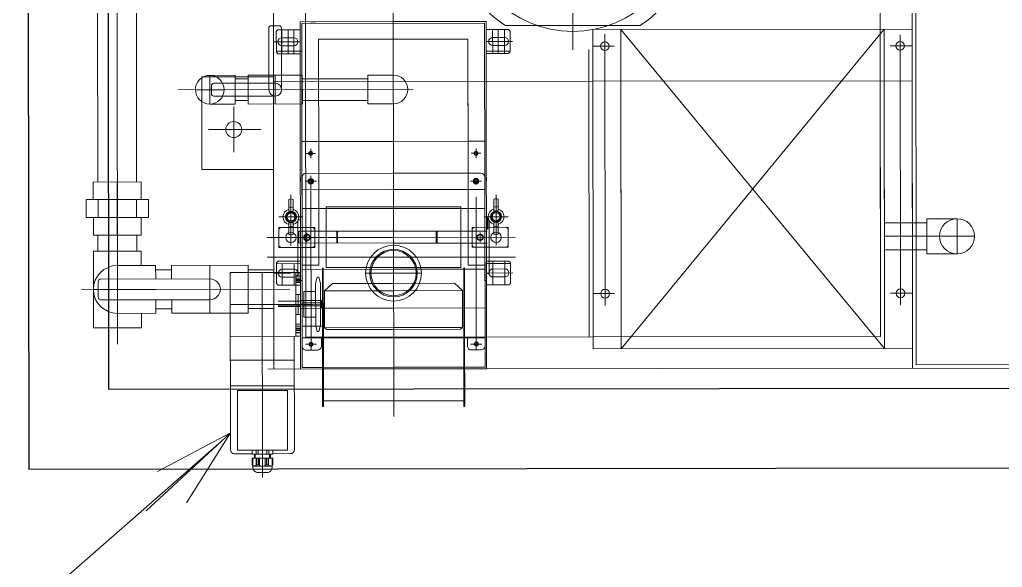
# Model space of a CAD drawing. Header units: feet. Extents: x -99009 to 3252343, y -11094690 to 9035152.
# Drawn here: x 2517054 to 2518285, y -1982823 to -1982137 of the extents above; entities that cross this region are included whole.
import ezdxf

# ---------------------------------------------------------------- set-up
doc = ezdxf.new("R2010")
doc.units = ezdxf.units.FT
doc.linetypes.add('CENTER', pattern=[2, 1.25, -0.25, 0.25, -0.25])
doc.linetypes.add('HIDDEN', pattern=[0.375, 0.25, -0.125])
doc.layers.add('1', color=1, linetype='Continuous')
doc.layers.add('K-LINE', color=7, linetype='Continuous')

# ---------------------------------------------------------------- blocks, each defined once
blk = doc.blocks.new('lub st')
at = {"layer": 'K-LINE', "color": 2, "linetype": 'Continuous', "lineweight": 15}
for p, q in [((27819.9, 56972.7), (27819.9, 57887.7)), ((27815.4, 57292.2), (27815.4, 57883.2)), ((27654.5, 57365.7), (27654.5, 57305.7)), ((27676.5, 57343.7), (27632.5, 57343.7)), ((27632.5, 57343.7), (27632.5, 57305.7)), ((27676.5, 57343.7), (27676.5, 57305.7)), ((27676.5, 57305.7), (27632.5, 57305.7)), ((27637.5, 57252.7), (27637.5, 57305.7)), ((27654.5, 57252.7), (27654.5, 57305.7)), ((27671.5, 57252.7), (27671.5, 57305.7)), ((27819.9, 57287.7), (26019.9, 57287.7)), ((27551.9, 57287.7), (26019.9, 57287.7)), ((27727.9, 57292.2), (27283.5, 57292.2)), ((27394.9, 56887.7), (27394.9, 57287.7)), ((27394.9, 56887.7), (27394.9, 57287.7)), ((27415.9, 57287.7), (27415.9, 57260.1)), ((27819.9, 57287.7), (27419.9, 57287.7)), ((27459.9, 56487.7), (27459.9, 57287.7)), ((27725.9, 57287.7), (27725.9, 57260.1)), ((27815.4, 57292.2), (27727.9, 57292.2)), ((27819.9, 57287.7), (27727.9, 57287.7)), ((27794.9, 56887.7), (27794.9, 57287.7)), ((27740.8, 57272.7), (27402.2, 57272.7)), ((27779.9, 57247.7), (26219.9, 57247.7)), ((27794.9, 56922.7), (27394.9, 57252.7)), ((27394.9, 56922.7), (27794.9, 57252.7)), ((27794.9, 57252.7), (27394.9, 57252.7)), ((27794.9, 57252.7), (27419.9, 57252.7)), ((27779.9, 57247.7), (27459.9, 57247.7)), ((27779.9, 56527.7), (27779.9, 57247.7)), ((27819.9, 56480.2), (27819.9, 56972.7)), ((27389.9, 56778.3), (27389.9, 56947.1)), ((27394.9, 56922.7), (27794.9, 56922.7)), ((27415.9, 56914.5), (27415.9, 56887.7)), ((27779.9, 56922.7), (27419.9, 56922.7)), ((27725.9, 56914.5), (27725.9, 56887.7)), ((27740.8, 56902.7), (27400.8, 56902.7)), ((27394.9, 56887.7), (27794.9, 56887.7)), ((27779.9, 56882.7), (27419.9, 56882.7)), ((26988, 56862.7), (27420.4, 56862.7)), ((27655.2, 56637.7), (27655.2, 56790.7)), ((27679.9, 56637.7), (27679.9, 56790.7)), ((27394.9, 56782.2), (27396.9, 56784.2)), ((27394.9, 56754.2), (27394.9, 56782.2)), ((27422.9, 56784.2), (27396.9, 56784.2)), ((27409.9, 56754.2), (27409.9, 56787.2)), ((27421.9, 56754.2), (27421.9, 56784.2)), ((27422.9, 56784.2), (27424.9, 56782.2)), ((27424.9, 56754.2), (27424.9, 56782.2)), ((27629.4, 56751.2), (27629.4, 56781.2)), ((27644.7, 56781.2), (27642.7, 56779.2)), ((27642.7, 56736.2), (27642.7, 56781.2)), ((27642.7, 56781.2), (27667.7, 56781.2)), ((27642.7, 56738.2), (27642.7, 56779.2)), ((27644.7, 56781.2), (27665.7, 56781.2)), ((27655.2, 56731.2), (27655.2, 56786.2)), ((27667.7, 56779.2), (27665.7, 56781.2)), ((27667.7, 56781.2), (27667.7, 56736.2)), ((27667.7, 56779.2), (27667.7, 56738.2)), ((27686.9, 56784.2), (27684.9, 56782.2)), ((27684.9, 56782.2), (27684.9, 56754.2)), ((27712.9, 56784.2), (27686.9, 56784.2)), ((27687.9, 56754.2), (27687.9, 56784.2)), ((27699.9, 56754.2), (27699.9, 56787.2)), ((27712.9, 56784.2), (27714.9, 56782.2)), ((27714.9, 56754.2), (27714.9, 56782.2)), ((27424.9, 56777.2), (27394.9, 56777.2)), ((27394.9, 56769.2), (27424.9, 56769.2)), ((27404.9, 56762.2), (27404.9, 56777.2)), ((27414.9, 56762.2), (27414.9, 56777.2)), ((27656.9, 56766.2), (27601.9, 56766.2)), ((27607.6, 56769), (27621.8, 56769)), ((27651.3, 56769), (27637.1, 56769)), ((27645.2, 56766.2), (27665.2, 56766.2)), ((27684.9, 56777.2), (27714.9, 56777.2)), ((27694.9, 56762.2), (27694.9, 56777.2)), ((27704.9, 56762.2), (27704.9, 56777.2)), ((27394.9, 56754.2), (27384.9, 56754.2)), ((27819.9, 56754.2), (27384.9, 56754.2)), ((27394.9, 56754.2), (27384.9, 56754.2)), ((27384.9, 56754.2), (27819.9, 56754.2)), ((27384.9, 56637.7), (27384.9, 56754.2)), ((27424.9, 56762.2), (27394.9, 56762.2)), ((27579.8, 56754.2), (27584.8, 56754.2)), ((27607.6, 56763.5), (27621.8, 56763.5)), ((27791.3, 56754.2), (27613.4, 56754.2)), ((27629.9, 56755.2), (27630.4, 56755.7)), ((27629.9, 56755.2), (27630.4, 56755.7)), ((27629.9, 56755.2), (27630.4, 56755.7)), ((27644.9, 56755.2), (27629.9, 56755.2)), ((27644.9, 56755.2), (27629.9, 56755.2)), ((27644.9, 56755.2), (27629.9, 56755.2)), ((27644.4, 56755.7), (27630.4, 56755.7)), ((27630.4, 56755.7), (27644.4, 56755.7)), ((27630.4, 56755.7), (27644.4, 56755.7)), ((27700.7, 56757.7), (27633.2, 56757.7)), ((27633.2, 56754.2), (27633.2, 56757.7)), ((27651.3, 56763.5), (27637.1, 56763.5)), ((27644.4, 56755.7), (27644.9, 56755.2)), ((27644.9, 56755.2), (27644.4, 56755.7)), ((27644.9, 56755.2), (27644.4, 56755.7)), ((27647.4, 56755.2), (27647.4, 56708.4)), ((27647.4, 56736.2), (27647.4, 56755.2)), ((27647.4, 56736.2), (27647.4, 56755.2)), ((27662.4, 56708.4), (27662.4, 56755.2)), ((27662.4, 56755.2), (27662.4, 56736.2)), ((27662.4, 56755.2), (27662.4, 56736.2)), ((27684.9, 56762.2), (27714.9, 56762.2)), ((27700.7, 56754.2), (27700.7, 56757.7)), ((27805.9, 56754.2), (27703.9, 56754.2)), ((27709.1, 56752.2), (27709.1, 56754.2)), ((27754.9, 56754.2), (27724.9, 56754.2)), ((27819.9, 56754.2), (27819.9, 56725.7)), ((27386.9, 56523.2), (27386.9, 56752.2)), ((27386.9, 56752.2), (27817.9, 56752.2)), ((27534.9, 56731.2), (27534.9, 56752.2)), ((27549.9, 56741.2), (27543.9, 56741.2)), ((27549.9, 56747.2), (27549.9, 56741.2)), ((27549.9, 56741.2), (27549.9, 56735.2)), ((27555.9, 56741.2), (27549.9, 56741.2)), ((27574.8, 56637.7), (27574.8, 56747.2)), ((27579.8, 56752.2), (27791.3, 56752.2)), ((27589.2, 56741.2), (27581.3, 56741.2)), ((27584.8, 56748.2), (27584.8, 56734.2)), ((27595.3, 56647.7), (27595.3, 56752.2)), ((27604.9, 56741.2), (27796, 56741.2)), ((27624.9, 56741.2), (27610.9, 56741.2)), ((27618.9, 56752.2), (27618.9, 56637.7)), ((27649.2, 56746.2), (27661.2, 56746.2)), ((27689.9, 56731.2), (27689.9, 56752.2)), ((27695.1, 56637.7), (27695.1, 56752.2)), ((27743.7, 56752.2), (27743.7, 56637.7)), ((27780.9, 56637.7), (27780.9, 56752.2)), ((27780.9, 56727.2), (27780.9, 56752.2)), ((27788.9, 56748.2), (27788.9, 56734.2)), ((27788.9, 56734.2), (27788.9, 56748.2)), ((27796.3, 56735.2), (27796.3, 56747.2)), ((27817.9, 56725.7), (27817.9, 56752.2)), ((27574.8, 56731.2), (27406.9, 56731.2)), ((27567.7, 56731.2), (27406.9, 56731.2)), ((27567.7, 56731.2), (27406.9, 56731.2)), ((27406.9, 56637.7), (27406.9, 56731.2)), ((27534.9, 56637.7), (27534.9, 56731.2)), ((27574.8, 56731.2), (27689.9, 56731.2)), ((27595.3, 56637.7), (27595.3, 56734.7)), ((27642.7, 56738.2), (27644.7, 56736.2)), ((27667.7, 56736.2), (27642.7, 56736.2)), ((27665.7, 56736.2), (27644.7, 56736.2)), ((27647.4, 56637.7), (27647.4, 56736.2)), ((27647.4, 56734.7), (27647.4, 56736.2)), ((27662.2, 56637.7), (27662.3, 56736.2)), ((27662.4, 56734.7), (27662.4, 56736.2)), ((27667.7, 56738.2), (27665.7, 56736.2)), ((27791.3, 56730.2), (27780.9, 56730.2)), ((27692.9, 56722.2), (27616.9, 56722.2)), ((27616.9, 56722.2), (27616.9, 56637.7)), ((27692.9, 56637.7), (27692.9, 56722.2)), ((27693.5, 56725.7), (27693.5, 56726.7)), ((27693.5, 56726.7), (27780.9, 56726.7)), ((27780.9, 56725.7), (27693.5, 56725.7)), ((27712.7, 56714.2), (27721.9, 56724.2)), ((27768.2, 56724.2), (27721.9, 56724.2)), ((27721.9, 56724.2), (27721.9, 56637.7)), ((27768.2, 56637.7), (27768.2, 56724.2)), ((27770.4, 56721.7), (27768.2, 56724.2)), ((27770.4, 56721.7), (27770.4, 56637.7)), ((27780.9, 56726.7), (27866.9, 56726.7)), ((27866.9, 56725.7), (27780.9, 56725.7)), ((27817.9, 56637.7), (27817.9, 56726.7)), ((27819.9, 56637.7), (27819.9, 56725.7)), ((27859.9, 56638.7), (27859.9, 56726.7)), ((27866.9, 56726.7), (27866.9, 56725.7)), ((27712.7, 56637.7), (27712.7, 56714.2)), ((27647.4, 56692.4), (27662.4, 56692.4)), ((27647.7, 56692.4), (27647.7, 56691.2)), ((27662, 56692.4), (27662, 56691.2)), ((27647.4, 56691.2), (27662.4, 56691.2)), ((27699.9, 56602.7), (27699.9, 56672.7)), ((27469.9, 56367.9), (27469.9, 56662.7)), ((27879.7, 56637.7), (27347.3, 56637.7)), ((27384.9, 56521.2), (27384.9, 56637.7)), ((27406.9, 56544.2), (27406.9, 56637.7)), ((27451.9, 56605.7), (27451.9, 56637.7)), ((27487.9, 56605.7), (27487.9, 56637.7)), ((27534.9, 56544.2), (27534.9, 56637.7)), ((27574.8, 56528.2), (27574.8, 56637.7)), ((27595.3, 56523.2), (27595.3, 56637.7)), ((27616.9, 56637.7), (27616.9, 56553.2)), ((27618.9, 56637.7), (27618.9, 56523.2)), ((27647.4, 56519.2), (27647.4, 56637.7)), ((27655.2, 56479.5), (27655.2, 56637.7)), ((27662, 56519.2), (27662.2, 56637.7)), ((27662.2, 56637.7), (27662.2, 56637.7)), ((27679.9, 56479.5), (27679.9, 56637.7)), ((27692.9, 56553.2), (27692.9, 56637.7)), ((27695.1, 56523.2), (27695.1, 56637.7)), ((27712.7, 56561.2), (27712.7, 56637.7)), ((27721.9, 56637.7), (27721.9, 56551.2)), ((27743.7, 56637.7), (27743.7, 56548.7)), ((27768.2, 56551.2), (27768.2, 56637.7)), ((27770.4, 56637.7), (27770.4, 56553.7)), ((27780.9, 56523.2), (27780.9, 56637.7)), ((27817.9, 56549.7), (27817.9, 56637.7)), ((27819.9, 56549.7), (27819.9, 56637.7)), ((27859.9, 56549.7), (27859.9, 56639.2)), ((27595.3, 56540.7), (27595.3, 56627.7)), ((27487.9, 56605.7), (27451.9, 56605.7)), ((27456.3, 56605.7), (27456.3, 56523.7)), ((27483.5, 56605.7), (27483.5, 56523.7)), ((27647.4, 56567.7), (27662.4, 56567.7)), ((27647.4, 56567.1), (27647.4, 56540.7)), ((27647.4, 56566.6), (27662.4, 56566.6)), ((27647.7, 56566.6), (27647.7, 56567.7)), ((27662, 56566.6), (27662, 56567.7)), ((27721.9, 56551.2), (27712.7, 56561.2)), ((27574.8, 56544.2), (27406.9, 56544.2)), ((27534.9, 56544.2), (27534.9, 56523.2)), ((27574.8, 56544.2), (27689.9, 56544.2)), ((27692.9, 56553.2), (27616.9, 56553.2)), ((27689.9, 56523.2), (27689.9, 56544.2)), ((27693.5, 56549.7), (27693.5, 56548.7)), ((27780.9, 56549.7), (27693.5, 56549.7)), ((27780.9, 56548.7), (27693.5, 56548.7)), ((27704.9, 56544.1), (27712.9, 56546.1)), ((27764.9, 56546.1), (27712.9, 56546.1)), ((27768.2, 56551.2), (27721.9, 56551.2)), ((27733.9, 56547.2), (27743.9, 56547.2)), ((27733.9, 56521.2), (27733.9, 56547.2)), ((27736.9, 56524.2), (27736.9, 56547.2)), ((27738.9, 56504.4), (27738.9, 56546.6)), ((27738.9, 56504.4), (27738.9, 56546.6)), ((27738.9, 56504.4), (27738.9, 56546.6)), ((27740.9, 56524.2), (27740.9, 56547.2)), ((27766.3, 56548.7), (27743.7, 56548.7)), ((27743.9, 56521.2), (27743.9, 56547.2)), ((27772.9, 56544.1), (27764.9, 56546.1)), ((27766.3, 56523.2), (27766.3, 56547.2)), ((27770.4, 56553.7), (27768.2, 56551.2)), ((27780.9, 56523.2), (27780.9, 56549.7)), ((27866.9, 56549.7), (27780.9, 56549.7)), ((27780.9, 56548.7), (27866.9, 56548.7)), ((27791.3, 56547.2), (27780.9, 56547.2)), ((27817.9, 56523.2), (27817.9, 56549.7)), ((27819.9, 56549.7), (27819.9, 56521.2)), ((27866.9, 56548.7), (27866.9, 56549.7)), ((27384.9, 56540.2), (27384.9, 56534.2)), ((27549.9, 56534.2), (27543.9, 56534.2)), ((27549.9, 56540.2), (27549.9, 56534.2)), ((27549.9, 56534.2), (27549.9, 56528.2)), ((27555.9, 56534.2), (27549.9, 56534.2)), ((27594.4, 56534.2), (27577.8, 56534.2)), ((27584.8, 56527.2), (27584.8, 56541.2)), ((27796.3, 56534.2), (27596.4, 56534.2)), ((27618.4, 56534.2), (27604.4, 56534.2)), ((27642.7, 56537.2), (27644.7, 56539.2)), ((27667.7, 56539.2), (27642.7, 56539.2)), ((27642.7, 56539.2), (27642.7, 56494.2)), ((27642.7, 56537.2), (27642.7, 56496.2)), ((27665.7, 56539.2), (27644.7, 56539.2)), ((27647.4, 56540.7), (27647.4, 56538.2)), ((27647.4, 56538.2), (27647.4, 56519.2)), ((27647.4, 56538.2), (27647.4, 56519.2)), ((27647.4, 56538.2), (27647.4, 56519.2)), ((27655.2, 56543.2), (27655.2, 56488.2)), ((27662.4, 56540.7), (27662.4, 56538.2)), ((27667.7, 56537.2), (27665.7, 56539.2)), ((27667.7, 56494.2), (27667.7, 56539.2)), ((27667.7, 56496.2), (27667.7, 56537.2)), ((27704.9, 56542), (27704.9, 56544.1)), ((27712.9, 56540.1), (27704.9, 56542)), ((27764.9, 56540.1), (27712.9, 56540.1)), ((27722.9, 56525.1), (27722.9, 56540.1)), ((27738.9, 56433.2), (27738.9, 56536)), ((27738.9, 56510), (27738.9, 56536)), ((27738.9, 56510), (27738.9, 56536)), ((27738.9, 56510), (27738.9, 56536)), ((27754.9, 56525.1), (27754.9, 56540.1)), ((27772.9, 56542.1), (27764.9, 56540.1)), ((27772.9, 56542.1), (27772.9, 56544.1)), ((27788.9, 56527.2), (27788.9, 56541.2)), ((27796.3, 56528.2), (27796.3, 56542.2)), ((26219.9, 56527.7), (27779.9, 56527.7)), ((27394.9, 56521.2), (27384.9, 56521.2)), ((27819.9, 56521.2), (27384.9, 56521.2)), ((27817.9, 56523.2), (27386.9, 56523.2)), ((27394.9, 56521.2), (27394.9, 56493.2)), ((27409.9, 56521.2), (27409.9, 56488.2)), ((27421.9, 56491.2), (27421.9, 56523.2)), ((27424.9, 56493.2), (27424.9, 56521.2)), ((27451.9, 56523.7), (27451.9, 56455.7)), ((27487.9, 56523.7), (27451.9, 56523.7)), ((27487.9, 56455.7), (27487.9, 56523.7)), ((27791.3, 56523.2), (27579.8, 56523.2)), ((27579.8, 56521.2), (27584.8, 56521.2)), ((27602.9, 56521.2), (27777.4, 56521.2)), ((27643.4, 56523.2), (27627.9, 56523.2)), ((27629.4, 56524.2), (27629.4, 56494.2)), ((27633.2, 56517.7), (27633.2, 56521.2)), ((27649.2, 56529.2), (27661.2, 56529.2)), ((27684.9, 56521.2), (27764.9, 56521.2)), ((27684.9, 56493.2), (27684.9, 56521.2)), ((27687.9, 56491.2), (27687.9, 56521.2)), ((27769.3, 56521.2), (27689.3, 56521.2)), ((27778.9, 56521.2), (27698.9, 56521.2)), ((27698.9, 56521.2), (27698.9, 56515.2)), ((27700.7, 56517.7), (27700.7, 56521.2)), ((27703, 56515.2), (27703, 56521.2)), ((27703, 56515.2), (27703, 56521.2)), ((27703, 56515.2), (27703, 56521.2)), ((27703, 56515.2), (27703, 56521.2)), ((27703, 56515.2), (27703, 56521.2)), ((27703, 56515.2), (27703, 56521.2)), ((27703.5, 56521.2), (27703.5, 56515.2)), ((27703.5, 56521.2), (27703.5, 56515.2)), ((27703.5, 56521.2), (27703.5, 56515.2)), ((27703.5, 56521.2), (27703.5, 56515.2)), ((27805.9, 56521.2), (27703.9, 56521.2)), ((27706.1, 56515.2), (27706.1, 56521.2)), ((27706.1, 56515.2), (27706.1, 56521.2)), ((27707.8, 56521.2), (27707.8, 56515.2)), ((27707.8, 56521.2), (27707.8, 56515.2)), ((27708.2, 56515.2), (27708.2, 56521.2)), ((27708.2, 56515.2), (27708.2, 56521.2)), ((27708.2, 56515.2), (27708.2, 56521.2)), ((27708.2, 56515.2), (27708.2, 56521.2)), ((27708.9, 56515.2), (27708.9, 56521.2)), ((27708.9, 56515.2), (27708.9, 56521.2)), ((27709.1, 56521.2), (27709.1, 56523.2)), ((27710.5, 56515.2), (27710.5, 56521.2)), ((27711.6, 56515.2), (27711.6, 56521.2)), ((27711.6, 56515.2), (27711.6, 56521.2)), ((27714.9, 56493.2), (27714.9, 56521.2)), ((27754.9, 56525.1), (27722.9, 56525.1)), ((27754.9, 56521.2), (27724.9, 56521.2)), ((27726.4, 56515.2), (27726.4, 56521.2)), ((27734.9, 56521.2), (27734.9, 56493.2)), ((27740.1, 56521.2), (27740.1, 56493.2)), ((27741.6, 56521.2), (27741.6, 56493.2)), ((27751.4, 56515.2), (27751.4, 56521.2)), ((27753.5, 56523.2), (27817.9, 56523.2)), ((27753.5, 56523.2), (27775.4, 56523.2)), ((27763.9, 56515.2), (27763.9, 56521.2)), ((27763.9, 56515.2), (27763.9, 56521.2)), ((27766.1, 56515.2), (27766.1, 56521.2)), ((27766.1, 56515.2), (27766.1, 56521.2)), ((27768.9, 56515.2), (27768.9, 56521.2)), ((27770, 56521.2), (27770, 56515.2)), ((27771.6, 56515.2), (27771.6, 56521.2)), ((27771.6, 56515.2), (27771.6, 56521.2)), ((27774.3, 56521.2), (27774.3, 56515.2)), ((27774.3, 56521.2), (27774.3, 56515.2)), ((27774.7, 56515.2), (27774.7, 56521.2)), ((27774.7, 56515.2), (27774.7, 56521.2)), ((27777.4, 56521.2), (27789.3, 56521.2)), ((27778.9, 56515.2), (27778.9, 56521.2)), ((27788.9, 56521.2), (27791.3, 56521.2)), ((27790.2, 56523.2), (27791.3, 56523.2)), ((27424.9, 56513.2), (27394.9, 56513.2)), ((27404.9, 56498.2), (27404.9, 56513.2)), ((27414.9, 56498.2), (27414.9, 56513.2)), ((27656.9, 56509.2), (27601.9, 56509.2)), ((27607.6, 56512), (27621.8, 56512)), ((27700.7, 56517.7), (27633.2, 56517.7)), ((27651.3, 56512), (27637.1, 56512)), ((27645.2, 56509.2), (27665.2, 56509.2)), ((27647.4, 56519.2), (27647.9, 56518.7)), ((27662.4, 56519.2), (27647.4, 56519.2)), ((27647.4, 56519.2), (27647.9, 56518.7)), ((27662.4, 56519.2), (27647.4, 56519.2)), ((27647.4, 56519.2), (27647.9, 56518.7)), ((27662.4, 56519.2), (27647.4, 56519.2)), ((27647.4, 56519.2), (27647.9, 56518.7)), ((27662.4, 56519.2), (27647.4, 56519.2)), ((27647.9, 56518.7), (27661.9, 56518.7)), ((27661.9, 56518.7), (27647.9, 56518.7)), ((27647.9, 56518.7), (27661.9, 56518.7)), ((27647.9, 56518.7), (27661.9, 56518.7)), ((27662, 56519.2), (27661.5, 56518.7)), ((27687.9, 56513.2), (27714.9, 56513.2)), ((27694.9, 56498.2), (27694.9, 56513.2)), ((27698.9, 56515.2), (27778.9, 56515.2)), ((27698.9, 56515.2), (27778.9, 56515.2)), ((27698.9, 56433.2), (27698.9, 56514.2)), ((27699.9, 56509.2), (27699.9, 56487.2)), ((27704.9, 56498.2), (27704.9, 56513.2)), ((27719.9, 56246.9), (27719.9, 56507.8)), ((27750.4, 56518.2), (27727.4, 56518.2)), ((27778.9, 56433.2), (27778.9, 56515.2)), ((27920.9, 56513.2), (27778.9, 56513.2)), ((27808.9, 56433.2), (27808.9, 56513.2)), ((27840.9, 56433.2), (27840.9, 56513.2)), ((27925.9, 56486.2), (27925.9, 56508.2)), ((27925.9, 56486.2), (27925.9, 56508.2)), ((27392.9, 56497.7), (27469.9, 56497.7)), ((27394.9, 56506.2), (27424.9, 56506.2)), ((27424.9, 56498.2), (27394.9, 56498.2)), ((27607.6, 56506.5), (27621.8, 56506.5)), ((27651.3, 56506.5), (27637.1, 56506.5)), ((27644.7, 56494.2), (27642.7, 56496.2)), ((27667.7, 56496.2), (27665.7, 56494.2)), ((27687.9, 56498.2), (27704.9, 56498.2)), ((27704.9, 56498.2), (27714.9, 56498.2)), ((27921.4, 56504.5), (27846.9, 56504.5)), ((27846.9, 56442), (27846.9, 56504.5)), ((27921.4, 56442), (27921.4, 56504.5)), ((25669.9, 56487.7), (27451.9, 56487.7)), ((27389.9, 56484.7), (27389.9, 56494.7)), ((27396.9, 56491.2), (27394.9, 56493.2)), ((27422.9, 56491.2), (27396.9, 56491.2)), ((27422.9, 56491.2), (27424.9, 56493.2)), ((27487.9, 56489.7), (27451.9, 56489.7)), ((27451.9, 56487.7), (27487.9, 56487.7)), ((27453.9, 56487.7), (27453.9, 56455.7)), ((27461.9, 56412.7), (27461.9, 56489.7)), ((27477.9, 56412.7), (27477.9, 56489.7)), ((27487.9, 56487.7), (27819.9, 56487.7)), ((27569.9, 56397.7), (27569.9, 56487.7)), ((27642.7, 56494.2), (27667.7, 56494.2)), ((27644.7, 56494.2), (27665.7, 56494.2)), ((27686.9, 56491.2), (27684.9, 56493.2)), ((27712.9, 56491.2), (27686.9, 56491.2)), ((27687.9, 56491.2), (27698.9, 56491.2)), ((27695.6, 56455.7), (27695.6, 56487.7)), ((27712.9, 56491.2), (27714.9, 56493.2)), ((27744.2, 56455.7), (27744.2, 56487.7)), ((27921.4, 56488.2), (27921.4, 56456.9)), ((27926.4, 56486.2), (27921.4, 56486.2)), ((27926.4, 56486.2), (27926.4, 56460.2)), ((27931.4, 56483.2), (27926.4, 56483.2)), ((27939.9, 56486.2), (27931.4, 56486.2)), ((27931.4, 56486.2), (27931.4, 56460.2)), ((27941.4, 56485.2), (27931.4, 56485.2)), ((27939.9, 56486.2), (27941.4, 56485.2)), ((27943.4, 56485.2), (27941.4, 56485.2)), ((27941.4, 56485.2), (27941.4, 56461.2)), ((27392.9, 56481.7), (27469.9, 56481.7)), ((27519.9, 56471.8), (27519.9, 56406.2)), ((27955.9, 56473.2), (27698.9, 56473.2)), ((27923.9, 56473.2), (27882.4, 56473.2)), ((27926.4, 56481.2), (27921.4, 56481.2)), ((27926.4, 56478.7), (27921.4, 56478.7)), ((27931.4, 56482.2), (27926.4, 56482.2)), ((27940.3, 56480.9), (27931.4, 56480.9)), ((27939.9, 56480.2), (27931.4, 56480.2)), ((27939.9, 56478.2), (27931.4, 56478.2)), ((27940.7, 56476.7), (27931.4, 56476.7)), ((27939.9, 56480.2), (27939.9, 56478.2)), ((27949.4, 56480.2), (27949.4, 56466.2)), ((27926.4, 56467.7), (27921.4, 56467.7)), ((27926.4, 56465.2), (27921.4, 56465.2)), ((27926.4, 56460.2), (27921.4, 56460.2)), ((27925.9, 56438.2), (27925.9, 56460.2)), ((27925.9, 56438.2), (27925.9, 56460.2)), ((27931.4, 56464.2), (27926.4, 56464.2)), ((27931.4, 56463.2), (27926.4, 56463.2)), ((27940.7, 56469.7), (27931.4, 56469.7)), ((27939.9, 56468.2), (27931.4, 56468.2)), ((27939.9, 56466.2), (27931.4, 56466.2)), ((27940.3, 56465.5), (27931.4, 56465.5)), ((27941.4, 56461.2), (27931.4, 56461.2)), ((27939.9, 56460.2), (27931.4, 56460.2)), ((27939.9, 56468.2), (27939.9, 56466.2)), ((27939.9, 56460.2), (27941.4, 56461.2)), ((27943.4, 56461.2), (27941.4, 56461.2)), ((27451.9, 56455.7), (27461.9, 56455.7)), ((27453.9, 56439.7), (27453.9, 56455.7)), ((27456.3, 56439.7), (27456.3, 56455.7)), ((27461.9, 56455.7), (27477.9, 56455.7)), ((27477.9, 56455.7), (27487.9, 56455.7)), ((27483.5, 56439.7), (27483.5, 56455.7)), ((27689.9, 56455.7), (27689.9, 56359.7)), ((27749.9, 56455.7), (27689.9, 56455.7)), ((27719.9, 56455.7), (27719.9, 56267.7)), ((27749.9, 56359.7), (27749.9, 56455.7)), ((27451.9, 56439.7), (27451.9, 56407.7)), ((27451.9, 56439.7), (27487.9, 56439.7)), ((27453.9, 56439.7), (27453.9, 56397.7)), ((27487.9, 56439.7), (27487.9, 56407.7)), ((27548.1, 56437.7), (27490.8, 56437.7)), ((27921.4, 56442), (27846.9, 56442)), ((27469.9, 56425.7), (27469.9, 56389.7)), ((27698.9, 56433.2), (27920.9, 56433.2)), ((27474.9, 56409.7), (27464.9, 56409.7)), ((27451.9, 56407.7), (27487.9, 56407.7)), ((27453.9, 56397.7), (27484.9, 56397.7)), ((27484.9, 56397.7), (27569.9, 56397.7)), ((27749.9, 56407.7), (27689.9, 56407.7)), ((27706.9, 56407.7), (27706.9, 56270.7)), ((27732.9, 56407.7), (27732.9, 56270.7)), ((27689.9, 56359.7), (27706.9, 56359.7)), ((27695.6, 56359.7), (27695.6, 56339.7)), ((27732.9, 56359.7), (27749.9, 56359.7)), ((27744.2, 56359.7), (27744.2, 56339.7)), ((27689.9, 56291.7), (27689.9, 56339.7)), ((27689.9, 56339.7), (27706.9, 56339.7)), ((27719.9, 56339.7), (27719.9, 56261.7)), ((27732.9, 56339.7), (27749.9, 56339.7)), ((27749.9, 56339.7), (27749.9, 56291.7)), ((27607.4, 56252.7), (27607.4, 56330.7)), ((27629.9, 56330.7), (27607.4, 56330.7)), ((27629.9, 56252.7), (27629.9, 56330.7)), ((27585.4, 56316), (27367.9, 56316)), ((27585.4, 56321.7), (27607.4, 56321.7)), ((27585.4, 56321.7), (27585.4, 56261.7)), ((27607.4, 56315.8), (27629.9, 56315.8)), ((27629.9, 56321.7), (27651.9, 56321.7)), ((27651.9, 56261.7), (27651.9, 56321.7)), ((27671.9, 56316), (27651.9, 56316)), ((27689.9, 56321.7), (27671.9, 56321.7)), ((27671.9, 56261.7), (27671.9, 56321.7)), ((27719.9, 56261.7), (27719.9, 56321.7)), ((27767.9, 56321.7), (27749.9, 56321.7)), ((27767.9, 56261.7), (27767.9, 56321.7)), ((27788.4, 56291.7), (26316.5, 56291.7)), ((27585.4, 56291.7), (27651.9, 56291.7)), ((27607.4, 56291.7), (27629.9, 56291.7)), ((27767.9, 56291.7), (27671.9, 56291.7)), ((27689.9, 56291.7), (27749.9, 56291.7)), ((27585.4, 56267.4), (27367.9, 56267.4)), ((27585.4, 56261.7), (27607.4, 56261.7)), ((27607.4, 56267.6), (27629.9, 56267.6)), ((27629.9, 56261.7), (27651.9, 56261.7)), ((27671.9, 56267.4), (27651.9, 56267.4)), ((27767.9, 56261.7), (27671.9, 56261.7)), ((27729.9, 56267.7), (27709.9, 56267.7)), ((27607.4, 56252.7), (27629.9, 56252.7))]:
    blk.add_line(p, q, dxfattribs=at)
for centre, radius in [((27415.9, 57272.7), 5.5), ((27725.9, 57272.7), 5.5), ((27259.9, 56862.7), 137.5), ((27415.9, 56902.7), 5.5), ((27725.9, 56902.7), 5.5), ((27629.4, 56766.2), 7), ((27629.4, 56766.2), 6), ((27629.4, 56766.2), 5.05), ((27655.2, 56766.2), 6.5), ((27549.9, 56741.2), 2.5), ((27549.9, 56741.2), 2), ((27584.8, 56741.2), 3.5), ((27584.8, 56741.2), 2.5), ((27584.8, 56741.2), 2.07), ((27655.2, 56746.2), 4), ((27655.2, 56746.2), 3.32), ((27788.9, 56741.2), 2.5), ((27788.9, 56741.2), 2.07), ((27699.9, 56637.7), 35), ((27699.9, 56637.7), 29.8), ((27699.9, 56637.7), 28.3), ((27549.9, 56534.2), 2.5), ((27549.9, 56534.2), 2), ((27584.8, 56534.2), 3.5), ((27584.8, 56534.2), 2.5), ((27584.8, 56534.2), 2.07), ((27655.2, 56529.2), 4), ((27655.2, 56529.2), 3.32), ((27788.9, 56534.2), 2.5), ((27788.9, 56534.2), 2.07), ((27629.4, 56509.2), 7), ((27629.4, 56509.2), 6), ((27629.4, 56509.2), 5.05), ((27655.2, 56509.2), 6.5), ((27519.9, 56437.7), 10)]:
    blk.add_circle(centre, radius, dxfattribs=at)
for centre, radius, start, end in [((27654.5, 57343.7), 22, 0, 180), ((27654.5, 57343.7), 22, 180, 0), ((27259.9, 56862.7), 155, 32.9959, 57.0041), ((27259.9, 56862.7), 155, 302.9959, 327.0041), ((27409.9, 56777.2), 5, 0, 180), ((27699.9, 56777.2), 5, 0, 180), ((27612.9, 56766.2), 6, 152.7195, 207.2805), ((27611.4, 56766.2), 6, 331.1894, 28.8108), ((27629.4, 56766.2), 10, 15.9617, 164.0383), ((27616.4, 56766.2), 6, 332.7213, 27.2787), ((27642.4, 56766.2), 6, 152.7213, 207.2787), ((27647.4, 56766.2), 6, 151.1892, 208.8106), ((27645.9, 56766.2), 6, 332.7195, 27.2805), ((27409.9, 56762.2), 5, 180, 0), ((27629.4, 56766.2), 10, 195.9617, 344.0383), ((27699.9, 56762.2), 5, 180, 0), ((27579.8, 56747.2), 5, 90, 180), ((27791.3, 56747.2), 5, 0, 90), ((27791.3, 56735.2), 5, 270.1681, 0), ((27469.9, 56637.7), 18, 0, 180), ((27791.3, 56542.2), 5, 0, 90), ((27579.8, 56528.2), 5, 180, 270), ((27738.9, 56524.2), 2, 180, 0), ((27738.9, 56524.2), 2, 180, 0), ((27791.3, 56528.2), 5, 270, 0), ((27409.9, 56513.2), 5, 0, 180), ((27612.9, 56509.2), 6, 152.7195, 207.2805), ((27611.4, 56509.2), 6, 331.1892, 28.8106), ((27629.4, 56509.2), 10, 15.9617, 164.0383), ((27616.4, 56509.2), 6, 332.7213, 27.2787), ((27642.4, 56509.2), 6, 152.7213, 207.2787), ((27647.4, 56509.2), 6, 151.1894, 208.8108), ((27645.9, 56509.2), 6, 332.7195, 27.2805), ((27699.9, 56513.2), 5, 0, 180), ((27699.9, 56514.2), 1, 90, 180), ((27727.4, 56517.2), 1, 90, 180), ((27750.4, 56517.2), 1, 0, 90), ((27920.9, 56508.2), 5, 0, 90), ((27392.9, 56494.7), 3, 90, 180), ((27409.9, 56498.2), 5, 180, 0), ((27469.9, 56489.7), 8, 0, 180), ((27469.9, 56489.7), 8, 270, 90), ((27629.4, 56509.2), 10, 195.9617, 344.0383), ((27699.9, 56498.2), 5, 180, 0), ((27392.9, 56484.7), 3, 180, 270), ((27932.3, 56485.2), 9.08, 326.6015, 0), ((27942.9, 56478.5), 6.72, 14.6568, 85.7321), ((27932.3, 56473.2), 9.08, 326.6015, 33.3985), ((27932.3, 56461.2), 9.08, 0, 33.3985), ((27942.9, 56467.9), 6.72, 274.2679, 345.3432), ((27920.9, 56438.2), 5, 270, 0), ((27469.9, 56407.7), 18, 0, 180), ((27464.9, 56412.7), 3, 180, 270), ((27474.9, 56412.7), 3, 270, 0), ((27719.9, 56407.7), 13, 0, 180), ((27469.9, 56407.7), 18, 180, 0), ((27719.9, 56291.7), 30, 180, 0), ((27709.9, 56270.7), 3, 180, 270), ((27729.9, 56270.7), 3, 270, 0)]:
    blk.add_arc(centre, radius, start, end, dxfattribs=at)
blk = doc.blocks.new('G$CA8366B73')
at = {"layer": 'K-LINE', "color": 3, "linetype": 'Continuous', "lineweight": 25}
for p, q in [((4300, -3350), (4300, 3900)), ((4200, -3250), (4200, 3800)), ((-2400, -3250), (4200, -3250)), ((-2500, -3350), (4300, -3350))]:
    blk.add_line(p, q, dxfattribs=at)
blk = doc.blocks.new('K-OP3')
at = {"color": 0, "linetype": 'ByBlock', "lineweight": -2}
for p, q in [((-5, 1.34), (0, 0)), ((0, 0), (-7.2, 0)), ((0, 0), (-5, -1.34))]:
    blk.add_line(p, q, dxfattribs=at)

msp = doc.modelspace()

# ---------------------------------------------------------------- linework, layer by layer
at = {"layer": '1'}
msp.add_arc((2520410.24778, -1978395.99612), 100000, 84.1346387202, 194.3871675539, dxfattribs=at)
at = {"layer": 'K-LINE', "color": 2, "linetype": 'Continuous', "lineweight": 15}
msp.add_line((2517303.15278, -1982667.89626), (2517047.24421, -1982891.53276), dxfattribs=at)

# ---------------------------------------------------------------- block references
at = {"layer": 'K-LINE', "color": 2, "linetype": 'CENTER', "lineweight": 15, "rotation": 270.0650517140735}
msp.add_blockref('G$CA8366B73', (2520410.24778, -1978395.99612), dxfattribs=at)
at = {"layer": 'K-LINE', "color": 1, "linetype": 'HIDDEN', "lineweight": 15, "rotation": 270.0650517140735}
msp.add_blockref('lub st', (2460852.96034, -1954818.71445), dxfattribs=at)
at = {"layer": 'K-LINE', "color": 2, "linetype": 'Continuous', "lineweight": 15, "xscale": 20, "yscale": 20, "zscale": 20, "rotation": 42.82632996971849}
msp.add_blockref('K-OP3', (2517317.82113, -1982654.3007), dxfattribs=at)

doc.saveas('drawing.dxf')
